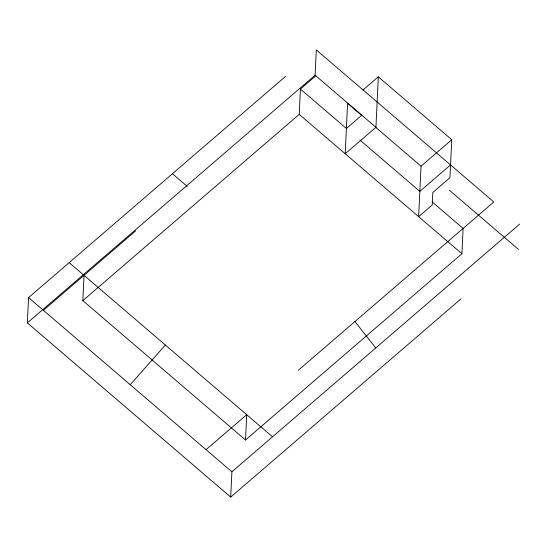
<?xml version="1.0" encoding="UTF-8"?>
<svg xmlns="http://www.w3.org/2000/svg" width="547" height="547" viewBox="0 0 547 547"><rect width="100%" height="100%" fill="white"/><g stroke="black" fill="none" stroke-linecap="round" stroke-linejoin="round"><path stroke-width="0.82" d="M460.977 298.881L230.697 497.086L27.35 322.894L28.54 297.602L285.575 76.361M432.109 201.884L463.104 228.434L461.907 253.726L245.514 439.986L82.836 300.631L84.026 275.339M230.697 497.086L231.894 471.794L519.65 224.106M245.514 439.986L246.711 414.694L206.069 449.675M82.836 300.631L299.23 114.371L300.426 89.079L315.783 75.855M27.35 322.894L315.106 75.206L316.303 49.914L493.825 201.987L298.327 370.264M361.758 115.396L347.591 103.253L345.205 153.755L375.933 127.307L378.312 76.806L451.754 139.724L449.962 177.7L432.848 192.428L432.26 204.954L418.646 216.667L421.033 166.172L451.754 139.724M130.22 384.698L165.365 345.013M43.391 310.32L135.649 230.909M362.948 90.029L378.312 76.806M361.758 115.239L346.401 128.463L300.426 89.079M450.571 164.927L419.843 191.375L359.926 140.053M315.106 75.206L375.933 127.307M449.374 190.219L518.46 249.398M375.29 126.986L421.033 166.172M299.23 114.371L461.907 253.726M172.421 173.755L187.272 186.472M69.182 262.622L272.529 436.814M28.54 297.602L231.894 471.794M354.907 321.561L375.768 347.954"/></g></svg>
